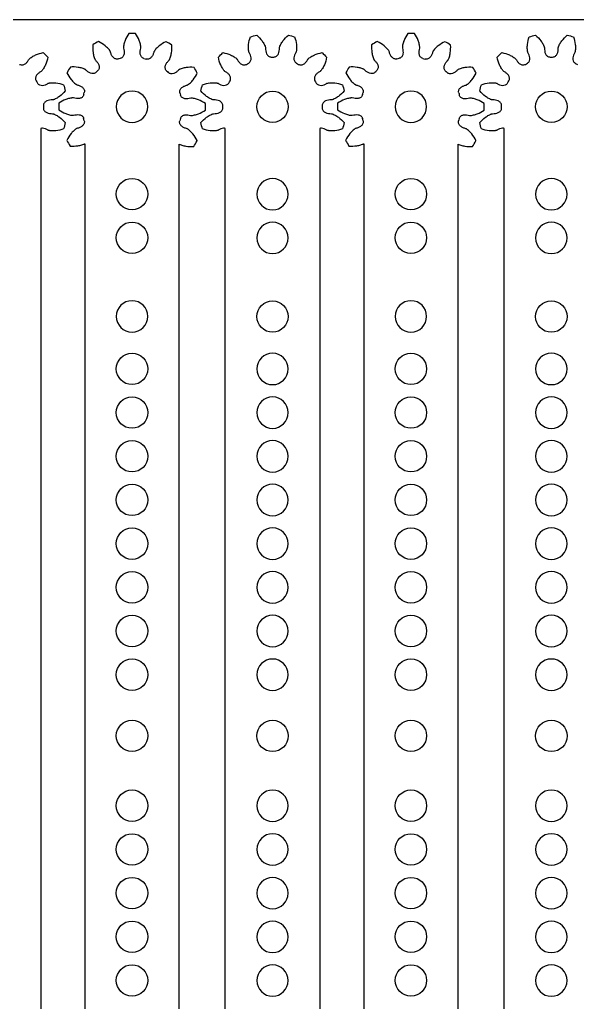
# Model space of a CAD drawing. Header units: millimetres. Extents: x -528 to 279, y -109 to 169.
# Drawn here: x 82.2 to 135.4, y 38.9 to 132.6 of the extents above; entities that cross this region are included whole.
import ezdxf

# ---------------------------------------------------------------- set-up
doc = ezdxf.new("R2010")
doc.units = ezdxf.units.MM
doc.layers.add('1', color=7, linetype='CONTINUOUS', true_color=0xffffff)

msp = doc.modelspace()

# ---------------------------------------------------------------- linework, layer by layer
at = {"layer": '1', "color": 3, "linetype": 'Continuous'}
for p, q in [((28.882, 132.647), (278.882, 132.647)), ((84.184, 122.281), (84.184, -0.667)), ((101.784, -0.667), (101.784, 122.281)), ((110.784, 122.281), (110.784, -0.667)), ((128.384, -0.667), (128.384, 122.281)), ((88.386, 120.816), (88.386, -0.66)), ((97.386, -0.66), (97.386, 120.77)), ((114.986, 120.816), (114.986, -0.66)), ((123.986, -0.66), (123.986, 120.77))]:
    msp.add_line(p, q, dxfattribs=at)
at = {"layer": '1', "color": 3, "linetype": 'Continuous', "extrusion": (0, 0, -1)}
for centre in [(-92.886, 124.34), (-119.486, 124.34), (-106.284, 116), (-132.884, 116), (-106.284, 111.833), (-132.884, 111.833), (-92.886, 104.34), (-119.486, 104.34), (-106.284, 99.333), (-132.884, 99.333), (-106.284, 95.167), (-132.884, 95.167), (-106.284, 91), (-132.884, 91), (-106.284, 86.833), (-132.884, 86.833), (-106.284, 82.667), (-132.884, 82.667), (-106.284, 78.5), (-132.884, 78.5), (-106.284, 74.333), (-132.884, 74.333), (-106.284, 70.167), (-132.884, 70.167), (-106.284, 57.667), (-132.884, 57.667), (-106.284, 53.5), (-132.884, 53.5), (-106.284, 49.333), (-132.884, 49.333), (-106.284, 45.167), (-132.884, 45.167), (-106.284, 41), (-132.884, 41)]:
    msp.add_circle(centre, 1.5, dxfattribs=at)
at = {"layer": '1', "color": 3, "linetype": 'Continuous'}
for centre in [(106.284, 124.333), (132.884, 124.333), (92.886, 116.006), (119.486, 116.006), (92.886, 111.84), (119.486, 111.84), (106.284, 104.333), (132.884, 104.333), (92.886, 99.34), (119.486, 99.34), (92.886, 95.173), (119.486, 95.173), (92.886, 91.006), (119.486, 91.006), (92.886, 86.84), (119.486, 86.84), (92.886, 82.673), (119.486, 82.673), (92.886, 78.506), (119.486, 78.506), (92.886, 74.34), (119.486, 74.34), (92.886, 70.173), (119.486, 70.173), (92.886, 64.34), (106.284, 64.333), (119.486, 64.34), (132.884, 64.333), (92.886, 57.673), (119.486, 57.673), (92.886, 53.506), (119.486, 53.506), (92.886, 49.34), (119.486, 49.34), (92.886, 45.173), (119.486, 45.173), (92.886, 41.006), (119.486, 41.006)]:
    msp.add_circle(centre, 1.5, dxfattribs=at)
at = {"layer": '1', "color": 3, "linetype": 'Continuous', "extrusion": (0, 0, -1)}
for centre, start, end in [((-92.886, 124.34), 73.73832, 76.53408), ((-92.886, 124.34), 103.73832, 106.53408), ((-106.284, 124.333), 58.53402, 61.46598), ((-106.284, 124.333), 88.53402, 91.46598), ((-106.284, 124.333), 118.53402, 121.46598), ((-119.486, 124.34), 73.73832, 76.53408), ((-119.486, 124.34), 103.73832, 106.53408), ((-132.884, 124.333), 58.53402, 61.46598), ((-132.884, 124.333), 88.53402, 91.46598), ((-132.884, 124.333), 118.53402, 121.46598), ((-92.886, 124.34), 43.73832, 46.67028), ((-92.886, 124.34), 133.73832, 136.53408), ((-119.486, 124.34), 43.73832, 46.67028), ((-119.486, 124.34), 133.73832, 136.53408), ((-79.684, 124.333), 148.53402, 151.46598), ((-106.284, 124.333), 28.53402, 31.46598), ((-106.284, 124.333), 148.53402, 151.46598), ((-132.884, 124.333), 28.53402, 31.46598), ((-92.886, 124.34), 13.73832, 16.53408), ((-92.886, 124.34), 163.73832, 166.53408), ((-119.486, 124.34), 13.73832, 16.53408), ((-119.486, 124.34), 163.73832, 166.53408), ((-79.684, 124.333), 178.53402, 181.46598), ((-106.284, 124.333), 358.53402, 1.46598), ((-106.284, 124.333), 178.53402, 181.46598), ((-132.884, 124.333), 358.53402, 1.46598), ((-92.886, 124.34), 343.73832, 346.53408), ((-92.886, 124.34), 193.60212, 196.53408), ((-119.486, 124.34), 343.73832, 346.53408), ((-119.486, 124.34), 193.60212, 196.53408)]:
    msp.add_arc(centre, 4.75, start, end, dxfattribs=at)
at = {"layer": '1', "color": 6, "linetype": 'Continuous'}
for points, knots in [([(92.584, 131.333), (92.443, 131.124), (92.26, 130.79), (92.123, 130.369), (92.082, 130.152), (92.072, 130.042), (92.071, 129.987), (92.071, 129.955), (92.072, 129.94), (92.072, 129.932)], [0, 0, 0, 0, 0.5, 0.75, 0.875, 0.9375, 0.96875, 0.984375, 1, 1, 1, 1]), ([(93.726, 129.928), (93.727, 129.936), (93.728, 129.951), (93.729, 129.983), (93.727, 130.038), (93.717, 130.148), (93.678, 130.366), (93.543, 130.787), (93.361, 131.122), (93.221, 131.332)], [0, 0, 0, 0, 0.015625, 0.03125, 0.0625, 0.125, 0.25, 0.5, 1, 1, 1, 1]), ([(119.184, 131.333), (119.043, 131.124), (118.86, 130.79), (118.723, 130.369), (118.682, 130.152), (118.672, 130.042), (118.671, 129.987), (118.671, 129.955), (118.672, 129.94), (118.672, 129.932)], [0, 0, 0, 0, 0.5, 0.75, 0.875, 0.9375, 0.96875, 0.984375, 1, 1, 1, 1]), ([(120.326, 129.928), (120.327, 129.936), (120.328, 129.951), (120.329, 129.983), (120.327, 130.038), (120.317, 130.148), (120.278, 130.366), (120.143, 130.787), (119.961, 131.122), (119.821, 131.332)], [0, 0, 0, 0, 0.015625, 0.03125, 0.0625, 0.125, 0.25, 0.5, 1, 1, 1, 1]), ([(90.82, 129.599), (90.816, 129.607), (90.809, 129.621), (90.794, 129.648), (90.765, 129.695), (90.702, 129.786), (90.559, 129.954), (90.231, 130.252), (89.906, 130.451), (89.68, 130.563)], [0, 0, 0, 0, 0.015625, 0.03125, 0.0625, 0.125, 0.25, 0.5, 1, 1, 1, 1]), ([(96.121, 130.547), (95.895, 130.436), (95.569, 130.239), (95.24, 129.943), (95.096, 129.775), (95.032, 129.685), (95.003, 129.638), (94.988, 129.611), (94.981, 129.597), (94.977, 129.59)], [0, 0, 0, 0, 0.5, 0.75, 0.875, 0.9375, 0.96875, 0.984375, 1, 1, 1, 1]), ([(104.045, 129.522), (104.042, 129.529), (104.037, 129.544), (104.029, 129.574), (104.016, 129.628), (103.997, 129.737), (103.98, 129.957), (104.003, 130.399), (104.093, 130.769), (104.175, 131.008)], [0, 0, 0, 0, 0.015625, 0.03125, 0.0625, 0.125, 0.25, 0.5, 1, 1, 1, 1]), ([(104.774, 131.169), (104.964, 131.002), (105.227, 130.727), (105.468, 130.356), (105.563, 130.157), (105.601, 130.053), (105.617, 130), (105.625, 129.969), (105.628, 129.954), (105.63, 129.946)], [0, 0, 0, 0, 0.5, 0.75, 0.875, 0.9375, 0.96875, 0.984375, 1, 1, 1, 1]), ([(106.939, 129.946), (106.94, 129.954), (106.944, 129.969), (106.951, 130), (106.967, 130.053), (107.005, 130.157), (107.1, 130.356), (107.342, 130.727), (107.605, 131.002), (107.794, 131.169)], [0, 0, 0, 0, 0.015625, 0.03125, 0.0625, 0.125, 0.25, 0.5, 1, 1, 1, 1]), ([(108.394, 131.008), (108.475, 130.769), (108.566, 130.399), (108.589, 129.957), (108.571, 129.737), (108.553, 129.628), (108.54, 129.574), (108.531, 129.544), (108.526, 129.529), (108.524, 129.522)], [0, 0, 0, 0, 0.5, 0.75, 0.875, 0.9375, 0.96875, 0.984375, 1, 1, 1, 1]), ([(117.42, 129.599), (117.416, 129.607), (117.409, 129.621), (117.394, 129.648), (117.365, 129.695), (117.302, 129.786), (117.159, 129.954), (116.831, 130.252), (116.506, 130.451), (116.28, 130.563)], [0, 0, 0, 0, 0.015625, 0.03125, 0.0625, 0.125, 0.25, 0.5, 1, 1, 1, 1]), ([(122.721, 130.547), (122.495, 130.436), (122.169, 130.239), (121.84, 129.943), (121.696, 129.775), (121.632, 129.685), (121.603, 129.638), (121.588, 129.611), (121.581, 129.597), (121.577, 129.59)], [0, 0, 0, 0, 0.5, 0.75, 0.875, 0.9375, 0.96875, 0.984375, 1, 1, 1, 1]), ([(130.645, 129.522), (130.642, 129.529), (130.637, 129.544), (130.629, 129.574), (130.616, 129.628), (130.597, 129.737), (130.58, 129.957), (130.603, 130.399), (130.693, 130.769), (130.775, 131.008)], [0, 0, 0, 0, 0.015625, 0.03125, 0.0625, 0.125, 0.25, 0.5, 1, 1, 1, 1]), ([(131.374, 131.169), (131.564, 131.002), (131.827, 130.727), (132.068, 130.356), (132.163, 130.157), (132.201, 130.053), (132.217, 130), (132.225, 129.969), (132.228, 129.954), (132.23, 129.946)], [0, 0, 0, 0, 0.5, 0.75, 0.875, 0.9375, 0.96875, 0.984375, 1, 1, 1, 1]), ([(133.539, 129.946), (133.54, 129.954), (133.544, 129.969), (133.551, 130), (133.567, 130.053), (133.605, 130.157), (133.7, 130.356), (133.942, 130.727), (134.205, 131.002), (134.394, 131.169)], [0, 0, 0, 0, 0.015625, 0.03125, 0.0625, 0.125, 0.25, 0.5, 1, 1, 1, 1]), ([(134.994, 131.008), (135.075, 130.769), (135.166, 130.399), (135.189, 129.957), (135.171, 129.737), (135.153, 129.628), (135.14, 129.574), (135.131, 129.544), (135.126, 129.529), (135.124, 129.522)], [0, 0, 0, 0, 0.5, 0.75, 0.875, 0.9375, 0.96875, 0.984375, 1, 1, 1, 1]), ([(83.058, 128.867), (83.063, 128.873), (83.073, 128.885), (83.095, 128.907), (83.135, 128.945), (83.22, 129.016), (83.402, 129.141), (83.797, 129.342), (84.162, 129.449), (84.41, 129.498)], [0, 0, 0, 0, 0.015625, 0.03125, 0.0625, 0.125, 0.25, 0.5, 1, 1, 1, 1]), ([(89.142, 130.254), (89.124, 130.003), (89.131, 129.622), (89.222, 129.189), (89.295, 128.98), (89.341, 128.88), (89.367, 128.831), (89.383, 128.804), (89.391, 128.791), (89.396, 128.784)], [0, 0, 0, 0, 0.5, 0.75, 0.875, 0.9375, 0.96875, 0.984375, 1, 1, 1, 1]), ([(91.556, 128.9), (91.511, 128.887), (91.415, 128.877), (91.229, 128.923), (91.041, 129.078), (90.898, 129.326), (90.841, 129.507), (90.82, 129.599)], [0, 0, 0, 0, 0.125, 0.25, 0.5, 0.75, 1, 1, 1, 1]), ([(92.072, 129.932), (92.099, 129.841), (92.14, 129.656), (92.138, 129.37), (92.052, 129.142), (91.914, 129.009), (91.826, 128.97), (91.78, 128.959)], [0, 0, 0, 0, 0.25, 0.5, 0.75, 0.875, 1, 1, 1, 1]), ([(94.014, 128.954), (93.968, 128.965), (93.881, 129.004), (93.743, 129.138), (93.658, 129.366), (93.658, 129.652), (93.699, 129.837), (93.726, 129.928)], [0, 0, 0, 0, 0.125, 0.25, 0.5, 0.75, 1, 1, 1, 1]), ([(94.977, 129.59), (94.956, 129.497), (94.898, 129.317), (94.753, 129.07), (94.565, 128.915), (94.379, 128.87), (94.283, 128.88), (94.238, 128.893)], [0, 0, 0, 0, 0.25, 0.5, 0.75, 0.875, 1, 1, 1, 1]), ([(96.408, 128.759), (96.412, 128.766), (96.421, 128.779), (96.437, 128.806), (96.464, 128.854), (96.51, 128.954), (96.585, 129.162), (96.678, 129.595), (96.688, 129.976), (96.672, 130.227)], [0, 0, 0, 0, 0.015625, 0.03125, 0.0625, 0.125, 0.25, 0.5, 1, 1, 1, 1]), ([(101.559, 129.498), (101.806, 129.449), (102.172, 129.342), (102.566, 129.141), (102.748, 129.016), (102.833, 128.945), (102.873, 128.907), (102.895, 128.885), (102.906, 128.873), (102.911, 128.867)], [0, 0, 0, 0, 0.5, 0.75, 0.875, 0.9375, 0.96875, 0.984375, 1, 1, 1, 1]), ([(104.015, 128.506), (104.057, 128.529), (104.132, 128.589), (104.231, 128.754), (104.255, 128.996), (104.181, 129.272), (104.094, 129.441), (104.045, 129.522)], [0, 0, 0, 0, 0.125, 0.25, 0.5, 0.75, 1, 1, 1, 1]), ([(105.63, 129.946), (105.627, 129.852), (105.636, 129.662), (105.711, 129.386), (105.852, 129.188), (106.021, 129.096), (106.115, 129.081), (106.163, 129.082)], [0, 0, 0, 0, 0.25, 0.5, 0.75, 0.875, 1, 1, 1, 1]), ([(106.406, 129.082), (106.453, 129.081), (106.548, 129.096), (106.716, 129.188), (106.858, 129.386), (106.933, 129.662), (106.942, 129.852), (106.939, 129.946)], [0, 0, 0, 0, 0.125, 0.25, 0.5, 0.75, 1, 1, 1, 1]), ([(108.524, 129.522), (108.474, 129.441), (108.387, 129.272), (108.314, 128.996), (108.338, 128.754), (108.437, 128.589), (108.512, 128.529), (108.553, 128.506)], [0, 0, 0, 0, 0.25, 0.5, 0.75, 0.875, 1, 1, 1, 1]), ([(109.658, 128.867), (109.663, 128.873), (109.673, 128.885), (109.695, 128.907), (109.735, 128.945), (109.82, 129.016), (110.002, 129.141), (110.397, 129.342), (110.762, 129.449), (111.01, 129.498)], [0, 0, 0, 0, 0.015625, 0.03125, 0.0625, 0.125, 0.25, 0.5, 1, 1, 1, 1]), ([(115.742, 130.254), (115.724, 130.003), (115.731, 129.622), (115.822, 129.189), (115.895, 128.98), (115.941, 128.88), (115.967, 128.831), (115.983, 128.804), (115.991, 128.791), (115.996, 128.784)], [0, 0, 0, 0, 0.5, 0.75, 0.875, 0.9375, 0.96875, 0.984375, 1, 1, 1, 1]), ([(118.156, 128.9), (118.111, 128.887), (118.015, 128.877), (117.829, 128.923), (117.641, 129.078), (117.498, 129.326), (117.441, 129.507), (117.42, 129.599)], [0, 0, 0, 0, 0.125, 0.25, 0.5, 0.75, 1, 1, 1, 1]), ([(118.672, 129.932), (118.699, 129.841), (118.74, 129.656), (118.738, 129.37), (118.652, 129.142), (118.514, 129.009), (118.426, 128.97), (118.38, 128.959)], [0, 0, 0, 0, 0.25, 0.5, 0.75, 0.875, 1, 1, 1, 1]), ([(120.614, 128.954), (120.568, 128.965), (120.481, 129.004), (120.343, 129.138), (120.258, 129.366), (120.258, 129.652), (120.299, 129.837), (120.326, 129.928)], [0, 0, 0, 0, 0.125, 0.25, 0.5, 0.75, 1, 1, 1, 1]), ([(121.577, 129.59), (121.556, 129.497), (121.498, 129.317), (121.353, 129.07), (121.165, 128.915), (120.979, 128.87), (120.883, 128.88), (120.838, 128.893)], [0, 0, 0, 0, 0.25, 0.5, 0.75, 0.875, 1, 1, 1, 1]), ([(123.008, 128.759), (123.012, 128.766), (123.021, 128.779), (123.037, 128.806), (123.064, 128.854), (123.11, 128.954), (123.185, 129.162), (123.278, 129.595), (123.288, 129.976), (123.272, 130.227)], [0, 0, 0, 0, 0.015625, 0.03125, 0.0625, 0.125, 0.25, 0.5, 1, 1, 1, 1]), ([(128.159, 129.498), (128.406, 129.449), (128.772, 129.342), (129.166, 129.141), (129.348, 129.016), (129.433, 128.945), (129.473, 128.907), (129.495, 128.885), (129.506, 128.873), (129.511, 128.867)], [0, 0, 0, 0, 0.5, 0.75, 0.875, 0.9375, 0.96875, 0.984375, 1, 1, 1, 1]), ([(130.615, 128.506), (130.657, 128.529), (130.732, 128.589), (130.831, 128.754), (130.855, 128.996), (130.781, 129.272), (130.694, 129.441), (130.645, 129.522)], [0, 0, 0, 0, 0.125, 0.25, 0.5, 0.75, 1, 1, 1, 1]), ([(132.23, 129.946), (132.227, 129.852), (132.236, 129.662), (132.311, 129.386), (132.452, 129.188), (132.621, 129.096), (132.715, 129.081), (132.763, 129.082)], [0, 0, 0, 0, 0.25, 0.5, 0.75, 0.875, 1, 1, 1, 1]), ([(133.006, 129.082), (133.053, 129.081), (133.148, 129.096), (133.316, 129.188), (133.458, 129.386), (133.533, 129.662), (133.542, 129.852), (133.539, 129.946)], [0, 0, 0, 0, 0.125, 0.25, 0.5, 0.75, 1, 1, 1, 1]), ([(135.124, 129.522), (135.074, 129.441), (134.987, 129.272), (134.914, 128.996), (134.938, 128.754), (135.037, 128.589), (135.112, 128.529), (135.153, 128.506)], [0, 0, 0, 0, 0.25, 0.5, 0.75, 0.875, 1, 1, 1, 1]), ([(82.164, 128.385), (82.204, 128.36), (82.294, 128.326), (82.486, 128.322), (82.707, 128.422), (82.91, 128.624), (83.013, 128.784), (83.058, 128.867)], [0, 0, 0, 0, 0.125, 0.25, 0.5, 0.75, 1, 1, 1, 1]), ([(84.849, 129.059), (84.8, 128.811), (84.693, 128.446), (84.492, 128.052), (84.367, 127.869), (84.296, 127.785), (84.258, 127.744), (84.236, 127.722), (84.224, 127.712), (84.218, 127.707)], [0, 0, 0, 0, 0.5, 0.75, 0.875, 0.9375, 0.96875, 0.984375, 1, 1, 1, 1]), ([(89.396, 128.784), (89.465, 128.719), (89.592, 128.578), (89.733, 128.329), (89.772, 128.089), (89.718, 127.905), (89.661, 127.827), (89.627, 127.795)], [0, 0, 0, 0, 0.25, 0.5, 0.75, 0.875, 1, 1, 1, 1]), ([(96.17, 127.772), (96.136, 127.804), (96.08, 127.882), (96.027, 128.067), (96.067, 128.307), (96.211, 128.554), (96.339, 128.694), (96.408, 128.759)], [0, 0, 0, 0, 0.125, 0.25, 0.5, 0.75, 1, 1, 1, 1]), ([(101.751, 127.707), (101.745, 127.712), (101.733, 127.722), (101.71, 127.744), (101.672, 127.785), (101.602, 127.869), (101.477, 128.052), (101.276, 128.446), (101.169, 128.811), (101.12, 129.059)], [0, 0, 0, 0, 0.015625, 0.03125, 0.0625, 0.125, 0.25, 0.5, 1, 1, 1, 1]), ([(102.911, 128.867), (102.956, 128.784), (103.058, 128.624), (103.261, 128.422), (103.483, 128.322), (103.675, 128.326), (103.764, 128.36), (103.805, 128.385)], [0, 0, 0, 0, 0.25, 0.5, 0.75, 0.875, 1, 1, 1, 1]), ([(108.764, 128.385), (108.804, 128.36), (108.894, 128.326), (109.086, 128.322), (109.307, 128.422), (109.51, 128.624), (109.613, 128.784), (109.658, 128.867)], [0, 0, 0, 0, 0.125, 0.25, 0.5, 0.75, 1, 1, 1, 1]), ([(111.449, 129.059), (111.4, 128.811), (111.293, 128.446), (111.092, 128.052), (110.967, 127.869), (110.896, 127.785), (110.858, 127.744), (110.836, 127.722), (110.824, 127.712), (110.818, 127.707)], [0, 0, 0, 0, 0.5, 0.75, 0.875, 0.9375, 0.96875, 0.984375, 1, 1, 1, 1]), ([(115.996, 128.784), (116.065, 128.719), (116.192, 128.578), (116.333, 128.329), (116.372, 128.089), (116.318, 127.905), (116.261, 127.827), (116.227, 127.795)], [0, 0, 0, 0, 0.25, 0.5, 0.75, 0.875, 1, 1, 1, 1]), ([(122.77, 127.772), (122.736, 127.804), (122.68, 127.882), (122.627, 128.067), (122.667, 128.307), (122.811, 128.554), (122.939, 128.694), (123.008, 128.759)], [0, 0, 0, 0, 0.125, 0.25, 0.5, 0.75, 1, 1, 1, 1]), ([(128.351, 127.707), (128.345, 127.712), (128.333, 127.722), (128.31, 127.744), (128.272, 127.785), (128.202, 127.869), (128.077, 128.052), (127.876, 128.446), (127.769, 128.811), (127.72, 129.059)], [0, 0, 0, 0, 0.015625, 0.03125, 0.0625, 0.125, 0.25, 0.5, 1, 1, 1, 1]), ([(129.511, 128.867), (129.556, 128.784), (129.658, 128.624), (129.861, 128.422), (130.083, 128.322), (130.275, 128.326), (130.364, 128.36), (130.405, 128.385)], [0, 0, 0, 0, 0.25, 0.5, 0.75, 0.875, 1, 1, 1, 1]), ([(84.218, 127.707), (84.135, 127.662), (83.975, 127.559), (83.773, 127.356), (83.673, 127.135), (83.677, 126.943), (83.711, 126.853), (83.736, 126.813)], [0, 0, 0, 0, 0.25, 0.5, 0.75, 0.875, 1, 1, 1, 1]), ([(86.679, 127.575), (86.79, 127.348), (86.987, 127.023), (87.283, 126.694), (87.451, 126.55), (87.541, 126.486), (87.588, 126.457), (87.615, 126.442), (87.629, 126.434), (87.636, 126.431)], [0, 0, 0, 0, 0.5, 0.75, 0.875, 0.9375, 0.96875, 0.984375, 1, 1, 1, 1]), ([(88.467, 127.862), (88.46, 127.866), (88.447, 127.875), (88.42, 127.891), (88.372, 127.917), (88.272, 127.964), (88.063, 128.039), (87.631, 128.132), (87.25, 128.142), (86.999, 128.126)], [0, 0, 0, 0, 0.015625, 0.03125, 0.0625, 0.125, 0.25, 0.5, 1, 1, 1, 1]), ([(89.454, 127.624), (89.422, 127.59), (89.344, 127.533), (89.159, 127.481), (88.919, 127.521), (88.671, 127.664), (88.531, 127.793), (88.467, 127.862)], [0, 0, 0, 0, 0.125, 0.25, 0.5, 0.75, 1, 1, 1, 1]), ([(97.322, 127.841), (97.257, 127.772), (97.117, 127.644), (96.868, 127.502), (96.628, 127.463), (96.444, 127.517), (96.366, 127.573), (96.334, 127.607)], [0, 0, 0, 0, 0.25, 0.5, 0.75, 0.875, 1, 1, 1, 1]), ([(98.792, 128.098), (98.54, 128.115), (98.159, 128.107), (97.726, 128.016), (97.518, 127.942), (97.417, 127.896), (97.369, 127.87), (97.342, 127.854), (97.329, 127.845), (97.322, 127.841)], [0, 0, 0, 0, 0.5, 0.75, 0.875, 0.9375, 0.96875, 0.984375, 1, 1, 1, 1]), ([(98.146, 126.406), (98.153, 126.409), (98.167, 126.417), (98.194, 126.432), (98.242, 126.461), (98.332, 126.524), (98.501, 126.667), (98.798, 126.995), (98.997, 127.319), (99.109, 127.545)], [0, 0, 0, 0, 0.015625, 0.03125, 0.0625, 0.125, 0.25, 0.5, 1, 1, 1, 1]), ([(102.233, 126.813), (102.257, 126.853), (102.292, 126.943), (102.296, 127.135), (102.195, 127.356), (101.994, 127.559), (101.834, 127.662), (101.751, 127.707)], [0, 0, 0, 0, 0.125, 0.25, 0.5, 0.75, 1, 1, 1, 1]), ([(110.818, 127.707), (110.735, 127.662), (110.575, 127.559), (110.373, 127.356), (110.273, 127.135), (110.277, 126.943), (110.311, 126.853), (110.336, 126.813)], [0, 0, 0, 0, 0.25, 0.5, 0.75, 0.875, 1, 1, 1, 1]), ([(113.279, 127.575), (113.39, 127.348), (113.587, 127.023), (113.883, 126.694), (114.051, 126.55), (114.141, 126.486), (114.188, 126.457), (114.215, 126.442), (114.229, 126.434), (114.236, 126.431)], [0, 0, 0, 0, 0.5, 0.75, 0.875, 0.9375, 0.96875, 0.984375, 1, 1, 1, 1]), ([(115.067, 127.862), (115.06, 127.866), (115.047, 127.875), (115.02, 127.891), (114.972, 127.917), (114.872, 127.964), (114.663, 128.039), (114.231, 128.132), (113.85, 128.142), (113.599, 128.126)], [0, 0, 0, 0, 0.015625, 0.03125, 0.0625, 0.125, 0.25, 0.5, 1, 1, 1, 1]), ([(116.054, 127.624), (116.022, 127.59), (115.944, 127.533), (115.759, 127.481), (115.519, 127.521), (115.271, 127.664), (115.131, 127.793), (115.067, 127.862)], [0, 0, 0, 0, 0.125, 0.25, 0.5, 0.75, 1, 1, 1, 1]), ([(123.922, 127.841), (123.857, 127.772), (123.717, 127.644), (123.468, 127.502), (123.228, 127.463), (123.044, 127.517), (122.966, 127.573), (122.934, 127.607)], [0, 0, 0, 0, 0.25, 0.5, 0.75, 0.875, 1, 1, 1, 1]), ([(125.392, 128.098), (125.14, 128.115), (124.759, 128.107), (124.326, 128.016), (124.118, 127.942), (124.017, 127.896), (123.969, 127.87), (123.942, 127.854), (123.929, 127.845), (123.922, 127.841)], [0, 0, 0, 0, 0.5, 0.75, 0.875, 0.9375, 0.96875, 0.984375, 1, 1, 1, 1]), ([(124.746, 126.406), (124.753, 126.409), (124.767, 126.417), (124.794, 126.432), (124.842, 126.461), (124.932, 126.524), (125.101, 126.667), (125.398, 126.995), (125.597, 127.319), (125.709, 127.545)], [0, 0, 0, 0, 0.015625, 0.03125, 0.0625, 0.125, 0.25, 0.5, 1, 1, 1, 1]), ([(128.833, 126.813), (128.857, 126.853), (128.892, 126.943), (128.896, 127.135), (128.795, 127.356), (128.594, 127.559), (128.434, 127.662), (128.351, 127.707)], [0, 0, 0, 0, 0.125, 0.25, 0.5, 0.75, 1, 1, 1, 1]), ([(83.857, 126.602), (83.88, 126.561), (83.94, 126.486), (84.105, 126.387), (84.347, 126.363), (84.623, 126.436), (84.792, 126.523), (84.872, 126.573)], [0, 0, 0, 0, 0.125, 0.25, 0.5, 0.75, 1, 1, 1, 1]), ([(84.872, 126.573), (84.88, 126.576), (84.895, 126.58), (84.925, 126.589), (84.979, 126.602), (85.088, 126.621), (85.308, 126.638), (85.75, 126.615), (86.12, 126.524), (86.359, 126.443)], [0, 0, 0, 0, 0.015625, 0.03125, 0.0625, 0.125, 0.25, 0.5, 1, 1, 1, 1]), ([(99.61, 126.443), (99.849, 126.524), (100.218, 126.615), (100.66, 126.638), (100.881, 126.621), (100.99, 126.602), (101.043, 126.589), (101.074, 126.58), (101.089, 126.576), (101.096, 126.573)], [0, 0, 0, 0, 0.5, 0.75, 0.875, 0.9375, 0.96875, 0.984375, 1, 1, 1, 1]), ([(101.096, 126.573), (101.177, 126.523), (101.345, 126.436), (101.622, 126.363), (101.864, 126.387), (102.028, 126.486), (102.089, 126.561), (102.111, 126.602)], [0, 0, 0, 0, 0.25, 0.5, 0.75, 0.875, 1, 1, 1, 1]), ([(110.457, 126.602), (110.48, 126.561), (110.54, 126.486), (110.705, 126.387), (110.947, 126.363), (111.223, 126.436), (111.392, 126.523), (111.472, 126.573)], [0, 0, 0, 0, 0.125, 0.25, 0.5, 0.75, 1, 1, 1, 1]), ([(111.472, 126.573), (111.48, 126.576), (111.495, 126.58), (111.525, 126.589), (111.579, 126.602), (111.688, 126.621), (111.908, 126.638), (112.35, 126.615), (112.72, 126.524), (112.959, 126.443)], [0, 0, 0, 0, 0.015625, 0.03125, 0.0625, 0.125, 0.25, 0.5, 1, 1, 1, 1]), ([(126.21, 126.443), (126.449, 126.524), (126.818, 126.615), (127.26, 126.638), (127.481, 126.621), (127.59, 126.602), (127.643, 126.589), (127.674, 126.58), (127.689, 126.576), (127.696, 126.573)], [0, 0, 0, 0, 0.5, 0.75, 0.875, 0.9375, 0.96875, 0.984375, 1, 1, 1, 1]), ([(127.696, 126.573), (127.777, 126.523), (127.945, 126.436), (128.222, 126.363), (128.464, 126.387), (128.628, 126.486), (128.689, 126.561), (128.711, 126.602)], [0, 0, 0, 0, 0.25, 0.5, 0.75, 0.875, 1, 1, 1, 1]), ([(86.519, 125.844), (86.353, 125.654), (86.078, 125.391), (85.707, 125.15), (85.507, 125.054), (85.404, 125.016), (85.351, 125), (85.32, 124.993), (85.305, 124.989), (85.297, 124.988)], [0, 0, 0, 0, 0.5, 0.75, 0.875, 0.9375, 0.96875, 0.984375, 1, 1, 1, 1]), ([(87.636, 126.431), (87.728, 126.409), (87.909, 126.351), (88.156, 126.207), (88.31, 126.019), (88.356, 125.832), (88.346, 125.737), (88.332, 125.692)], [0, 0, 0, 0, 0.25, 0.5, 0.75, 0.875, 1, 1, 1, 1]), ([(97.446, 125.67), (97.433, 125.715), (97.423, 125.811), (97.47, 125.997), (97.625, 126.185), (97.873, 126.328), (98.054, 126.385), (98.146, 126.406)], [0, 0, 0, 0, 0.125, 0.25, 0.5, 0.75, 1, 1, 1, 1]), ([(100.671, 124.988), (100.664, 124.989), (100.648, 124.993), (100.618, 125), (100.565, 125.016), (100.461, 125.054), (100.262, 125.15), (99.89, 125.391), (99.615, 125.654), (99.449, 125.844)], [0, 0, 0, 0, 0.015625, 0.03125, 0.0625, 0.125, 0.25, 0.5, 1, 1, 1, 1]), ([(113.119, 125.844), (112.953, 125.654), (112.678, 125.391), (112.307, 125.15), (112.107, 125.054), (112.004, 125.016), (111.951, 125), (111.92, 124.993), (111.905, 124.989), (111.897, 124.988)], [0, 0, 0, 0, 0.5, 0.75, 0.875, 0.9375, 0.96875, 0.984375, 1, 1, 1, 1]), ([(114.236, 126.431), (114.328, 126.409), (114.509, 126.351), (114.756, 126.207), (114.91, 126.019), (114.956, 125.832), (114.946, 125.737), (114.932, 125.692)], [0, 0, 0, 0, 0.25, 0.5, 0.75, 0.875, 1, 1, 1, 1]), ([(124.046, 125.67), (124.033, 125.715), (124.023, 125.811), (124.07, 125.997), (124.225, 126.185), (124.473, 126.328), (124.654, 126.385), (124.746, 126.406)], [0, 0, 0, 0, 0.125, 0.25, 0.5, 0.75, 1, 1, 1, 1]), ([(127.271, 124.988), (127.264, 124.989), (127.248, 124.993), (127.218, 125), (127.165, 125.016), (127.061, 125.054), (126.862, 125.15), (126.49, 125.391), (126.215, 125.654), (126.049, 125.844)], [0, 0, 0, 0, 0.015625, 0.03125, 0.0625, 0.125, 0.25, 0.5, 1, 1, 1, 1]), ([(85.297, 124.988), (85.203, 124.991), (85.013, 124.982), (84.737, 124.907), (84.539, 124.765), (84.446, 124.597), (84.431, 124.502), (84.433, 124.455)], [0, 0, 0, 0, 0.25, 0.5, 0.75, 0.875, 1, 1, 1, 1]), ([(87.298, 125.18), (87.29, 125.181), (87.274, 125.182), (87.243, 125.182), (87.188, 125.181), (87.078, 125.171), (86.86, 125.132), (86.439, 124.996), (86.104, 124.815), (85.894, 124.675)], [0, 0, 0, 0, 0.015625, 0.03125, 0.0625, 0.125, 0.25, 0.5, 1, 1, 1, 1]), ([(88.272, 125.468), (88.261, 125.422), (88.221, 125.334), (88.088, 125.196), (87.86, 125.111), (87.574, 125.112), (87.388, 125.153), (87.298, 125.18)], [0, 0, 0, 0, 0.125, 0.25, 0.5, 0.75, 1, 1, 1, 1]), ([(98.478, 125.154), (98.388, 125.126), (98.202, 125.086), (97.916, 125.088), (97.688, 125.174), (97.555, 125.312), (97.517, 125.4), (97.506, 125.446)], [0, 0, 0, 0, 0.25, 0.5, 0.75, 0.875, 1, 1, 1, 1]), ([(99.88, 124.642), (99.67, 124.782), (99.337, 124.966), (98.916, 125.103), (98.698, 125.144), (98.588, 125.154), (98.533, 125.155), (98.502, 125.155), (98.486, 125.154), (98.478, 125.154)], [0, 0, 0, 0, 0.5, 0.75, 0.875, 0.9375, 0.96875, 0.984375, 1, 1, 1, 1]), ([(101.536, 124.455), (101.537, 124.502), (101.522, 124.597), (101.429, 124.765), (101.232, 124.907), (100.956, 124.982), (100.766, 124.991), (100.671, 124.988)], [0, 0, 0, 0, 0.125, 0.25, 0.5, 0.75, 1, 1, 1, 1]), ([(111.897, 124.988), (111.803, 124.991), (111.613, 124.982), (111.337, 124.907), (111.139, 124.765), (111.046, 124.597), (111.031, 124.502), (111.033, 124.455)], [0, 0, 0, 0, 0.25, 0.5, 0.75, 0.875, 1, 1, 1, 1]), ([(113.898, 125.18), (113.89, 125.181), (113.874, 125.182), (113.843, 125.182), (113.788, 125.181), (113.678, 125.171), (113.46, 125.132), (113.039, 124.996), (112.704, 124.815), (112.494, 124.675)], [0, 0, 0, 0, 0.015625, 0.03125, 0.0625, 0.125, 0.25, 0.5, 1, 1, 1, 1]), ([(114.872, 125.468), (114.861, 125.422), (114.821, 125.334), (114.688, 125.196), (114.46, 125.111), (114.174, 125.112), (113.988, 125.153), (113.898, 125.18)], [0, 0, 0, 0, 0.125, 0.25, 0.5, 0.75, 1, 1, 1, 1]), ([(125.078, 125.154), (124.988, 125.126), (124.802, 125.086), (124.516, 125.088), (124.288, 125.174), (124.155, 125.312), (124.117, 125.4), (124.106, 125.446)], [0, 0, 0, 0, 0.25, 0.5, 0.75, 0.875, 1, 1, 1, 1]), ([(126.48, 124.642), (126.27, 124.782), (125.937, 124.966), (125.516, 125.103), (125.298, 125.144), (125.188, 125.154), (125.133, 125.155), (125.102, 125.155), (125.086, 125.154), (125.078, 125.154)], [0, 0, 0, 0, 0.5, 0.75, 0.875, 0.9375, 0.96875, 0.984375, 1, 1, 1, 1]), ([(128.136, 124.455), (128.137, 124.502), (128.122, 124.597), (128.029, 124.765), (127.832, 124.907), (127.556, 124.982), (127.366, 124.991), (127.271, 124.988)], [0, 0, 0, 0, 0.125, 0.25, 0.5, 0.75, 1, 1, 1, 1]), ([(84.433, 124.212), (84.431, 124.165), (84.446, 124.07), (84.539, 123.902), (84.737, 123.76), (85.013, 123.685), (85.203, 123.676), (85.297, 123.679)], [0, 0, 0, 0, 0.125, 0.25, 0.5, 0.75, 1, 1, 1, 1]), ([(85.893, 124.038), (86.102, 123.897), (86.436, 123.714), (86.856, 123.577), (87.074, 123.536), (87.184, 123.526), (87.239, 123.524), (87.27, 123.525), (87.286, 123.525), (87.294, 123.526)], [0, 0, 0, 0, 0.5, 0.75, 0.875, 0.9375, 0.96875, 0.984375, 1, 1, 1, 1]), ([(98.476, 123.513), (98.484, 123.512), (98.5, 123.511), (98.531, 123.511), (98.586, 123.512), (98.696, 123.522), (98.914, 123.562), (99.335, 123.699), (99.669, 123.881), (99.879, 124.021)], [0, 0, 0, 0, 0.015625, 0.03125, 0.0625, 0.125, 0.25, 0.5, 1, 1, 1, 1]), ([(100.671, 123.679), (100.766, 123.676), (100.956, 123.685), (101.232, 123.76), (101.429, 123.902), (101.522, 124.07), (101.537, 124.165), (101.536, 124.212)], [0, 0, 0, 0, 0.25, 0.5, 0.75, 0.875, 1, 1, 1, 1]), ([(111.033, 124.212), (111.031, 124.165), (111.046, 124.07), (111.139, 123.902), (111.337, 123.76), (111.613, 123.685), (111.803, 123.676), (111.897, 123.679)], [0, 0, 0, 0, 0.125, 0.25, 0.5, 0.75, 1, 1, 1, 1]), ([(112.493, 124.038), (112.702, 123.897), (113.036, 123.714), (113.456, 123.577), (113.674, 123.536), (113.784, 123.526), (113.839, 123.524), (113.87, 123.525), (113.886, 123.525), (113.894, 123.526)], [0, 0, 0, 0, 0.5, 0.75, 0.875, 0.9375, 0.96875, 0.984375, 1, 1, 1, 1]), ([(125.076, 123.513), (125.084, 123.512), (125.1, 123.511), (125.131, 123.511), (125.186, 123.512), (125.296, 123.522), (125.514, 123.562), (125.935, 123.699), (126.269, 123.881), (126.479, 124.021)], [0, 0, 0, 0, 0.015625, 0.03125, 0.0625, 0.125, 0.25, 0.5, 1, 1, 1, 1]), ([(127.271, 123.679), (127.366, 123.676), (127.556, 123.685), (127.832, 123.76), (128.029, 123.902), (128.122, 124.07), (128.137, 124.165), (128.136, 124.212)], [0, 0, 0, 0, 0.25, 0.5, 0.75, 0.875, 1, 1, 1, 1]), ([(85.297, 123.679), (85.305, 123.677), (85.32, 123.674), (85.351, 123.666), (85.404, 123.651), (85.507, 123.612), (85.707, 123.517), (86.078, 123.276), (86.353, 123.013), (86.519, 122.823)], [0, 0, 0, 0, 0.015625, 0.03125, 0.0625, 0.125, 0.25, 0.5, 1, 1, 1, 1]), ([(87.294, 123.526), (87.385, 123.553), (87.57, 123.593), (87.856, 123.592), (88.084, 123.506), (88.217, 123.368), (88.256, 123.28), (88.267, 123.234)], [0, 0, 0, 0, 0.25, 0.5, 0.75, 0.875, 1, 1, 1, 1]), ([(88.326, 123.01), (88.339, 122.964), (88.349, 122.869), (88.302, 122.683), (88.148, 122.495), (87.9, 122.352), (87.719, 122.295), (87.626, 122.274)], [0, 0, 0, 0, 0.125, 0.25, 0.5, 0.75, 1, 1, 1, 1]), ([(98.136, 122.249), (98.044, 122.27), (97.863, 122.328), (97.616, 122.473), (97.462, 122.661), (97.416, 122.847), (97.426, 122.943), (97.44, 122.988)], [0, 0, 0, 0, 0.25, 0.5, 0.75, 0.875, 1, 1, 1, 1]), ([(97.503, 123.223), (97.514, 123.269), (97.553, 123.356), (97.686, 123.495), (97.914, 123.58), (98.2, 123.581), (98.386, 123.54), (98.476, 123.513)], [0, 0, 0, 0, 0.125, 0.25, 0.5, 0.75, 1, 1, 1, 1]), ([(99.449, 122.823), (99.615, 123.013), (99.89, 123.276), (100.262, 123.517), (100.461, 123.612), (100.565, 123.651), (100.618, 123.666), (100.648, 123.674), (100.664, 123.677), (100.671, 123.679)], [0, 0, 0, 0, 0.5, 0.75, 0.875, 0.9375, 0.96875, 0.984375, 1, 1, 1, 1]), ([(111.897, 123.679), (111.905, 123.677), (111.92, 123.674), (111.951, 123.666), (112.004, 123.651), (112.107, 123.612), (112.307, 123.517), (112.678, 123.276), (112.953, 123.013), (113.119, 122.823)], [0, 0, 0, 0, 0.015625, 0.03125, 0.0625, 0.125, 0.25, 0.5, 1, 1, 1, 1]), ([(113.894, 123.526), (113.985, 123.553), (114.17, 123.593), (114.456, 123.592), (114.684, 123.506), (114.817, 123.368), (114.856, 123.28), (114.867, 123.234)], [0, 0, 0, 0, 0.25, 0.5, 0.75, 0.875, 1, 1, 1, 1]), ([(114.926, 123.01), (114.939, 122.964), (114.949, 122.869), (114.902, 122.683), (114.748, 122.495), (114.5, 122.352), (114.319, 122.295), (114.226, 122.274)], [0, 0, 0, 0, 0.125, 0.25, 0.5, 0.75, 1, 1, 1, 1]), ([(124.736, 122.249), (124.644, 122.27), (124.463, 122.328), (124.216, 122.473), (124.062, 122.661), (124.016, 122.847), (124.026, 122.943), (124.04, 122.988)], [0, 0, 0, 0, 0.25, 0.5, 0.75, 0.875, 1, 1, 1, 1]), ([(124.103, 123.223), (124.114, 123.269), (124.153, 123.356), (124.286, 123.495), (124.514, 123.58), (124.8, 123.581), (124.986, 123.54), (125.076, 123.513)], [0, 0, 0, 0, 0.125, 0.25, 0.5, 0.75, 1, 1, 1, 1]), ([(126.049, 122.823), (126.215, 123.013), (126.49, 123.276), (126.862, 123.517), (127.061, 123.612), (127.165, 123.651), (127.218, 123.666), (127.248, 123.674), (127.264, 123.677), (127.271, 123.679)], [0, 0, 0, 0, 0.5, 0.75, 0.875, 0.9375, 0.96875, 0.984375, 1, 1, 1, 1]), ([(84.872, 122.094), (84.792, 122.144), (84.623, 122.231), (84.387, 122.293), (84.237, 122.29), (84.184, 122.281)], [0, 0, 0, 0, 0.389952, 0.779904, 1, 1, 1, 1]), ([(86.359, 122.224), (86.12, 122.142), (85.75, 122.052), (85.308, 122.029), (85.088, 122.046), (84.979, 122.065), (84.925, 122.078), (84.895, 122.086), (84.88, 122.091), (84.872, 122.094)], [0, 0, 0, 0, 0.5, 0.75, 0.875, 0.9375, 0.96875, 0.984375, 1, 1, 1, 1]), ([(87.626, 122.274), (87.619, 122.27), (87.605, 122.263), (87.578, 122.248), (87.531, 122.219), (87.44, 122.156), (87.272, 122.013), (86.974, 121.685), (86.775, 121.36), (86.663, 121.134)], [0, 0, 0, 0, 0.015625, 0.03125, 0.0625, 0.125, 0.25, 0.5, 1, 1, 1, 1]), ([(99.094, 121.105), (98.983, 121.331), (98.785, 121.657), (98.49, 121.986), (98.322, 122.13), (98.231, 122.194), (98.184, 122.223), (98.157, 122.238), (98.143, 122.245), (98.136, 122.249)], [0, 0, 0, 0, 0.5, 0.75, 0.875, 0.9375, 0.96875, 0.984375, 1, 1, 1, 1]), ([(101.096, 122.094), (101.089, 122.091), (101.074, 122.086), (101.043, 122.078), (100.99, 122.065), (100.881, 122.046), (100.66, 122.029), (100.218, 122.052), (99.849, 122.142), (99.61, 122.224)], [0, 0, 0, 0, 0.015625, 0.03125, 0.0625, 0.125, 0.25, 0.5, 1, 1, 1, 1]), ([(101.784, 122.281), (101.732, 122.29), (101.582, 122.293), (101.345, 122.231), (101.177, 122.144), (101.096, 122.094)], [0, 0, 0, 0, 0.220096, 0.610048, 1, 1, 1, 1]), ([(111.472, 122.094), (111.392, 122.144), (111.223, 122.231), (110.987, 122.293), (110.837, 122.29), (110.784, 122.281)], [0, 0, 0, 0, 0.389952, 0.779904, 1, 1, 1, 1]), ([(112.959, 122.224), (112.72, 122.142), (112.35, 122.052), (111.908, 122.029), (111.688, 122.046), (111.579, 122.065), (111.525, 122.078), (111.495, 122.086), (111.48, 122.091), (111.472, 122.094)], [0, 0, 0, 0, 0.5, 0.75, 0.875, 0.9375, 0.96875, 0.984375, 1, 1, 1, 1]), ([(114.226, 122.274), (114.219, 122.27), (114.205, 122.263), (114.178, 122.248), (114.131, 122.219), (114.04, 122.156), (113.872, 122.013), (113.574, 121.685), (113.375, 121.36), (113.263, 121.134)], [0, 0, 0, 0, 0.015625, 0.03125, 0.0625, 0.125, 0.25, 0.5, 1, 1, 1, 1]), ([(125.694, 121.105), (125.583, 121.331), (125.385, 121.657), (125.09, 121.986), (124.922, 122.13), (124.831, 122.194), (124.784, 122.223), (124.757, 122.238), (124.743, 122.245), (124.736, 122.249)], [0, 0, 0, 0, 0.5, 0.75, 0.875, 0.9375, 0.96875, 0.984375, 1, 1, 1, 1]), ([(127.696, 122.094), (127.689, 122.091), (127.674, 122.086), (127.643, 122.078), (127.59, 122.065), (127.481, 122.046), (127.26, 122.029), (126.818, 122.052), (126.449, 122.142), (126.21, 122.224)], [0, 0, 0, 0, 0.015625, 0.03125, 0.0625, 0.125, 0.25, 0.5, 1, 1, 1, 1]), ([(128.384, 122.281), (128.332, 122.29), (128.182, 122.293), (127.945, 122.231), (127.777, 122.144), (127.696, 122.094)], [0, 0, 0, 0, 0.220096, 0.610048, 1, 1, 1, 1]), ([(86.972, 120.596), (87.223, 120.578), (87.604, 120.585), (88.037, 120.675), (88.246, 120.749), (88.341, 120.792), (88.377, 120.811), (88.386, 120.816)], [0, 0, 0, 0, 0.522485, 0.783727, 0.914349, 0.979659, 1, 1, 1, 1]), ([(97.386, 120.77), (97.386, 120.77), (97.415, 120.756), (97.501, 120.716), (97.709, 120.641), (98.141, 120.547), (98.522, 120.538), (98.774, 120.553)], [0, 0, 0, 0, 0.000575, 0.067204, 0.20046, 0.466974, 1, 1, 1, 1]), ([(113.572, 120.596), (113.823, 120.578), (114.204, 120.585), (114.637, 120.675), (114.846, 120.749), (114.941, 120.792), (114.977, 120.811), (114.986, 120.816)], [0, 0, 0, 0, 0.522485, 0.783727, 0.914349, 0.979659, 1, 1, 1, 1]), ([(123.986, 120.77), (123.986, 120.77), (124.015, 120.756), (124.101, 120.716), (124.309, 120.641), (124.741, 120.547), (125.122, 120.538), (125.374, 120.553)], [0, 0, 0, 0, 0.000575, 0.067204, 0.20046, 0.466974, 1, 1, 1, 1])]:
    msp.add_open_spline(points, degree=3, knots=knots, dxfattribs=at)
for points in [[(92.601, 131.334), (92.595, 131.334), (92.59, 131.334), (92.584, 131.333)], [(93.221, 131.332), (93.015, 131.342), (92.807, 131.342), (92.601, 131.334)], [(119.201, 131.334), (119.195, 131.334), (119.19, 131.334), (119.184, 131.333)], [(119.821, 131.332), (119.615, 131.342), (119.407, 131.342), (119.201, 131.334)], [(89.68, 130.563), (89.496, 130.468), (89.317, 130.365), (89.142, 130.254)], [(96.136, 130.54), (96.131, 130.542), (96.126, 130.545), (96.121, 130.547)], [(96.672, 130.227), (96.498, 130.339), (96.319, 130.444), (96.136, 130.54)], [(104.175, 131.008), (104.372, 131.07), (104.572, 131.124), (104.774, 131.169)], [(107.794, 131.169), (107.997, 131.124), (108.197, 131.07), (108.394, 131.008)], [(116.28, 130.563), (116.096, 130.468), (115.917, 130.365), (115.742, 130.254)], [(122.736, 130.54), (122.731, 130.542), (122.726, 130.545), (122.721, 130.547)], [(123.272, 130.227), (123.098, 130.339), (122.919, 130.444), (122.736, 130.54)], [(130.775, 131.008), (130.972, 131.07), (131.172, 131.124), (131.374, 131.169)], [(134.394, 131.169), (134.597, 131.124), (134.797, 131.07), (134.994, 131.008)], [(84.41, 129.498), (84.562, 129.358), (84.709, 129.212), (84.849, 129.059)], [(101.12, 129.059), (101.26, 129.212), (101.406, 129.358), (101.559, 129.498)], [(111.01, 129.498), (111.162, 129.358), (111.309, 129.212), (111.449, 129.059)], [(127.72, 129.059), (127.86, 129.212), (128.006, 129.358), (128.159, 129.498)], [(86.686, 127.59), (86.684, 127.585), (86.681, 127.58), (86.679, 127.575)], [(86.999, 128.126), (86.887, 127.952), (86.782, 127.773), (86.686, 127.59)], [(98.801, 128.084), (98.798, 128.089), (98.795, 128.093), (98.792, 128.098)], [(99.109, 127.545), (99.014, 127.729), (98.911, 127.909), (98.801, 128.084)], [(113.286, 127.59), (113.284, 127.585), (113.281, 127.58), (113.279, 127.575)], [(113.599, 128.126), (113.487, 127.952), (113.382, 127.773), (113.286, 127.59)], [(125.401, 128.084), (125.398, 128.089), (125.395, 128.093), (125.392, 128.098)], [(125.709, 127.545), (125.614, 127.729), (125.511, 127.909), (125.401, 128.084)], [(86.359, 126.443), (86.421, 126.246), (86.475, 126.046), (86.519, 125.844)], [(99.449, 125.844), (99.494, 126.046), (99.547, 126.246), (99.61, 126.443)], [(112.959, 126.443), (113.021, 126.246), (113.075, 126.046), (113.119, 125.844)], [(126.049, 125.844), (126.094, 126.046), (126.147, 126.246), (126.21, 126.443)], [(85.894, 124.675), (85.884, 124.468), (85.883, 124.261), (85.892, 124.054)], [(112.494, 124.675), (112.484, 124.468), (112.483, 124.261), (112.492, 124.054)], [(85.892, 124.054), (85.892, 124.049), (85.892, 124.043), (85.893, 124.038)], [(99.879, 124.021), (99.888, 124.228), (99.888, 124.435), (99.88, 124.642)], [(112.492, 124.054), (112.492, 124.049), (112.492, 124.043), (112.493, 124.038)], [(126.479, 124.021), (126.488, 124.228), (126.488, 124.435), (126.48, 124.642)], [(86.519, 122.823), (86.475, 122.621), (86.421, 122.421), (86.359, 122.224)], [(99.61, 122.224), (99.547, 122.421), (99.494, 122.621), (99.449, 122.823)], [(113.119, 122.823), (113.075, 122.621), (113.021, 122.421), (112.959, 122.224)], [(126.21, 122.224), (126.147, 122.421), (126.094, 122.621), (126.049, 122.823)], [(86.663, 121.134), (86.758, 120.95), (86.861, 120.77), (86.972, 120.596)], [(98.774, 120.553), (98.886, 120.728), (98.99, 120.907), (99.086, 121.09)], [(99.086, 121.09), (99.089, 121.095), (99.091, 121.1), (99.094, 121.105)], [(113.263, 121.134), (113.358, 120.95), (113.461, 120.77), (113.572, 120.596)], [(125.374, 120.553), (125.486, 120.728), (125.59, 120.907), (125.686, 121.09)], [(125.686, 121.09), (125.689, 121.095), (125.691, 121.1), (125.694, 121.105)]]:
    msp.add_open_spline(points, degree=3, dxfattribs=at)

doc.saveas('drawing.dxf')
